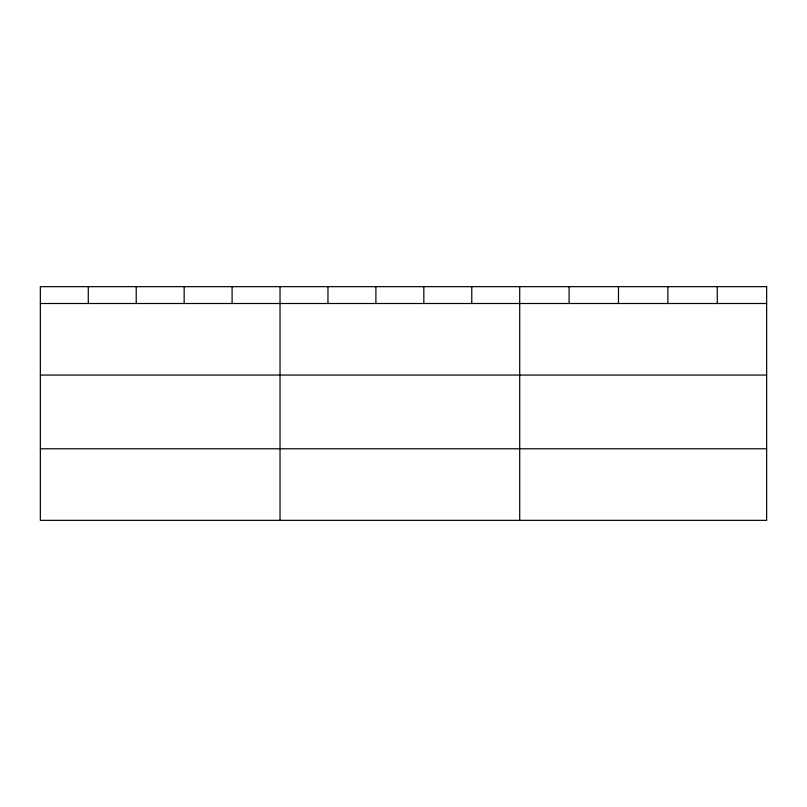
<?xml version="1.0" encoding="UTF-8"?>
<svg xmlns="http://www.w3.org/2000/svg" width="807" height="807" viewBox="0 0 807 807"><rect width="100%" height="100%" fill="white"/><g stroke="black" fill="none" stroke-linecap="round" stroke-linejoin="round"><path stroke-width="1.21" d="M40.35 303.503L766.65 303.503M40.35 375.063L766.65 375.063M40.35 448.783L766.65 448.783M717.262 286.656L717.262 303.503M667.873 286.656L667.873 303.503M618.485 286.656L618.485 303.503M569.096 286.656L569.096 303.503M519.708 286.656L519.708 520.344M471.772 286.656L471.772 303.503M423.836 286.656L423.836 303.503M375.901 286.656L375.901 303.503M327.965 286.656L327.965 303.503M280.029 286.656L280.029 520.344M232.093 286.656L232.093 303.503M184.157 286.656L184.157 303.503M136.222 286.656L136.222 303.503M88.286 286.656L88.286 303.503M766.65 286.656L40.35 286.656L40.35 520.344L766.65 520.344L766.65 286.656"/></g></svg>
